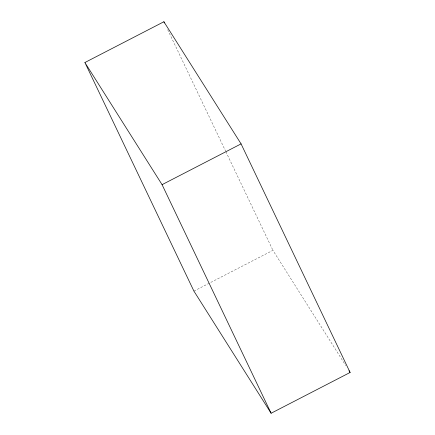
<?xml version="1.0" encoding="UTF-8"?>
<svg xmlns="http://www.w3.org/2000/svg" width="435" height="435" viewBox="0 0 435 435"><rect width="100%" height="100%" fill="white"/><g stroke="black" fill="none" stroke-linecap="round" stroke-linejoin="round"><path stroke-width="0.33" stroke-dasharray="2.17 1.63" d="M193.923 291.118L272.924 250.342L345.76 365.596M167.692 29.716L225.569 151.059M225.863 151.674L272.924 250.342"/><path stroke-width="0.65" d="M84.89 62.526L163.892 21.75L241.077 143.882L350.11 372.474L271.108 413.25L193.923 291.118L84.89 62.526L162.076 184.657L271.108 413.25M162.076 184.657L241.077 143.882M349.022 370.756L350.11 372.474M163.892 21.75L164.479 22.973"/></g></svg>
